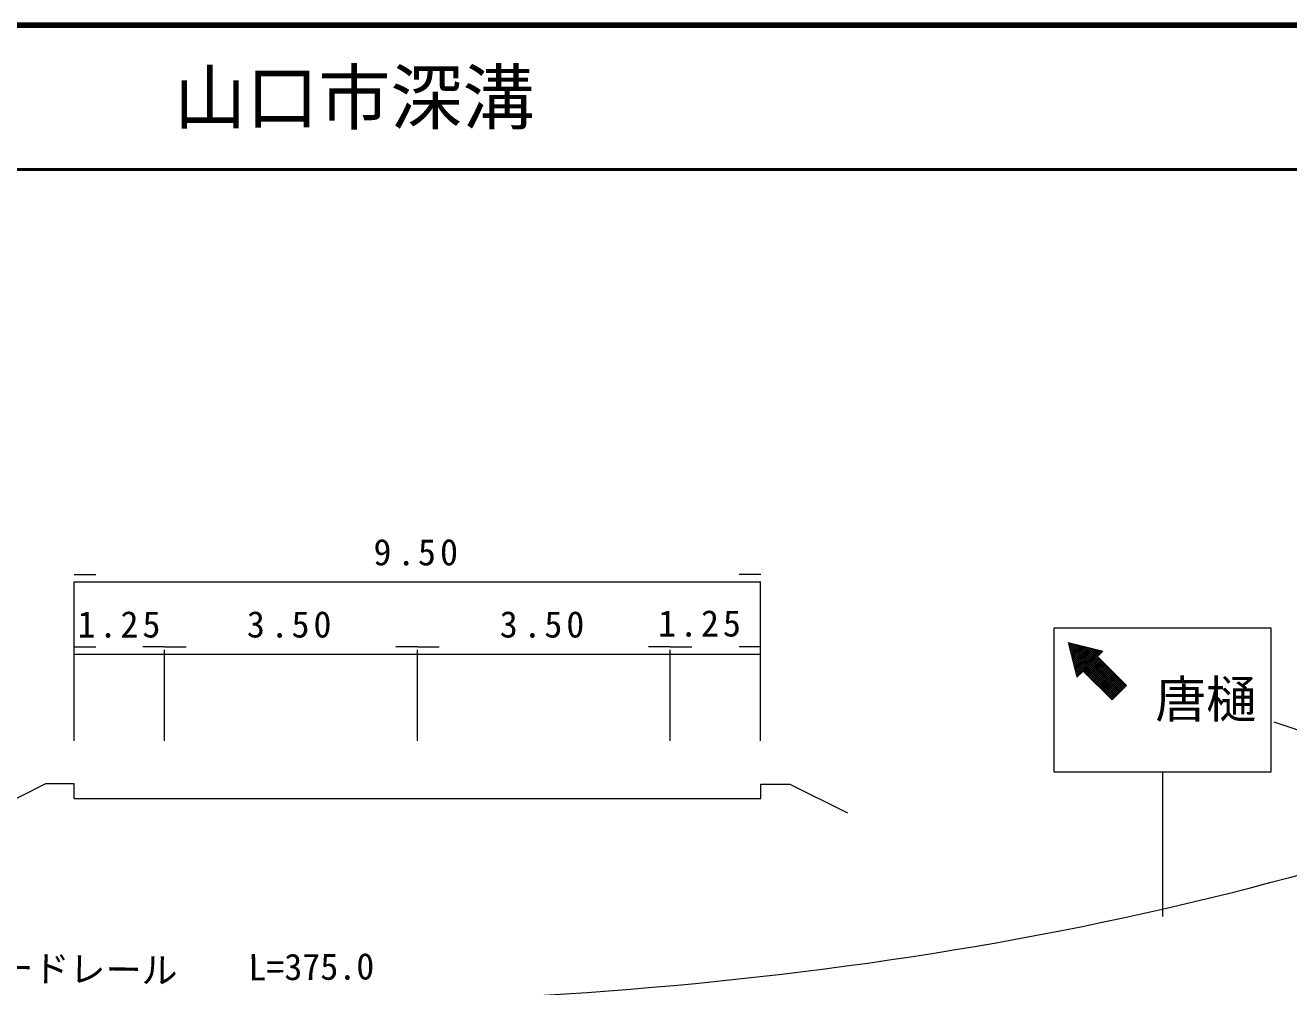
# Model space of a CAD drawing. Units: millimetres, scale not verified. Extents: x 40000 to 680000, y 20000 to 380000.
# Drawn here: x 394715 to 482299, y 313313 to 380000 of the extents above; entities that cross this region are included whole.
import ezdxf
from ezdxf.enums import TextEntityAlignment as Align

# ---------------------------------------------------------------- set-up
doc = ezdxf.new("R2010")
doc.units = ezdxf.units.MM
doc.header["$LTSCALE"] = 1000
for name, color, linetype, lineweight in [('M-BGD', 7, 'Continuous', 13), ('M-STR-HTXT', 7, 'Continuous', 13), ('M-STR-STRC', 7, 'Continuous', 13), ('M-TTL', 2, 'Continuous', 140), ('M-TTL-LINE', 7, 'Continuous', 50)]:
    doc.layers.add(name, color=color, linetype=linetype, lineweight=lineweight)
doc.layers.add('M-TTL-TXT', color=7, linetype='Continuous')
doc.styles.add('ＭＳ ゴシック', font='')
doc.styles.get('ＭＳ ゴシック').set_extended_font_data('MS Gothic')

msp = doc.modelspace()

# ---------------------------------------------------------------- linework, layer by layer
at = {"layer": 'M-BGD'}
for p, q in [((396111, 327376), (392105, 325373)), ((398114, 327376), (396111, 327376)), ((398114, 326374), (398114, 327376)), ((445705, 326371), (445705, 327372)), ((445705, 327372), (447708, 327372)), ((447708, 327372), (451714, 325369)), ((398114, 326374), (445705, 326371))]:
    msp.add_line(p, q, dxfattribs=at)
at = {"layer": 'M-STR-HTXT'}
for p, q in [((398115, 341898), (399617, 341898)), ((445707, 341894), (444204, 341894)), ((398114, 330380), (398115, 341397)), ((398115, 341397), (445707, 341393)), ((445686, 330377), (445687, 341393)), ((398115, 336890), (399617, 336890)), ((398115, 336389), (404374, 336389)), ((404374, 336890), (402872, 336890)), ((404374, 336890), (405876, 336890)), ((404374, 330380), (404374, 336689)), ((404374, 336389), (421900, 336388)), ((421901, 336888), (420398, 336888)), ((421900, 330379), (421900, 336688)), ((421900, 336388), (439427, 336386)), ((421901, 336888), (423403, 336888)), ((439427, 336887), (437925, 336887)), ((439426, 330377), (439427, 336677)), ((439427, 336887), (440929, 336887)), ((439427, 336386), (445706, 336386)), ((445706, 336886), (444204, 336887))]:
    msp.add_line(p, q, dxfattribs=at)
msp.add_open_spline([(200509, 344277), (253620, 332199), (306730, 320121), (360627, 314708), (371366, 313629), (382137, 312815), (392989, 312394), (425006, 311150), (457730, 313323), (488169, 322572), (507046, 328307), (525045, 336764), (543043, 345221)], degree=3, knots=[0, 0, 0, 0, 1, 1, 1, 2, 2, 2, 3, 3, 3, 4, 4, 4, 4], dxfattribs=at)
at = {"layer": 'M-STR-STRC'}
for p, q in [((466046, 328202), (466047, 338217)), ((466047, 338217), (481069, 338216)), ((481069, 338216), (481069, 328201)), ((467018, 337185), (467619, 334782)), ((467018, 337185), (469422, 336584)), ((470507, 333663), (467029, 337141)), ((467036, 337114), (467090, 337167)), ((467064, 337001), (467203, 337139)), ((470436, 333593), (467077, 336952)), ((467093, 336887), (467316, 337111)), ((467121, 336774), (467429, 337083)), ((470365, 333522), (467124, 336763)), ((467149, 336661), (467542, 337054)), ((470577, 333734), (467162, 337149)), ((470295, 333451), (467171, 336575)), ((467178, 336548), (467655, 337026)), ((467206, 336435), (467769, 336998)), ((470224, 333380), (467218, 336386)), ((467234, 336322), (467882, 336969)), ((467262, 336209), (467995, 336941)), ((467291, 336095), (468108, 336913)), ((467319, 335982), (468221, 336884)), ((467347, 335869), (468334, 336856)), ((470648, 333805), (467351, 337102)), ((467375, 335756), (468447, 336828)), ((467404, 335643), (468560, 336800)), ((467432, 335530), (468674, 336771)), ((467460, 335417), (468787, 336743)), ((467489, 335303), (468900, 336715)), ((467517, 335190), (469013, 336686)), ((470719, 333875), (467539, 337055)), ((467545, 335077), (469126, 336658)), ((467573, 334964), (469239, 336630)), ((467602, 334851), (469352, 336602)), ((470790, 333946), (467728, 337008)), ((470860, 334017), (467916, 336961)), ((470931, 334087), (468105, 336914)), ((471002, 334158), (468294, 336866)), ((469069, 336232), (468482, 336819)), ((469140, 336303), (468671, 336772)), ((469211, 336373), (468859, 336725)), ((469282, 336444), (469048, 336678)), ((469422, 336584), (469051, 336214)), ((469352, 336515), (469236, 336631)), ((470153, 333310), (467265, 336198)), ((470082, 333239), (467312, 336009)), ((468009, 335171), (467359, 335821)), ((467938, 335101), (467406, 335632)), ((468077, 335185), (469079, 336186)), ((468148, 335114), (469149, 336116)), ((468218, 335043), (469220, 336045)), ((468289, 334973), (469291, 335974)), ((468360, 334902), (469361, 335903)), ((468431, 334831), (469432, 335833)), ((468501, 334761), (469503, 335762)), ((468572, 334690), (469574, 335691)), ((468643, 334619), (469644, 335621)), ((468713, 334548), (469715, 335550)), ((468784, 334478), (469786, 335479)), ((471054, 334211), (469051, 336214)), ((467867, 335030), (467453, 335444)), ((467797, 334959), (467501, 335255)), ((467726, 334888), (467548, 335067)), ((467655, 334818), (467595, 334878)), ((468050, 335212), (467619, 334782)), ((470052, 333209), (468050, 335212)), ((468855, 334407), (469856, 335408)), ((468926, 334336), (469927, 335338)), ((468996, 334265), (469998, 335267)), ((469067, 334195), (470068, 335196)), ((469138, 334124), (470139, 335126)), ((469208, 334053), (470210, 335055)), ((469279, 333983), (470281, 334984)), ((469350, 333912), (470351, 334913)), ((469420, 333841), (470422, 334843)), ((469491, 333770), (470493, 334772)), ((469562, 333700), (470563, 334701)), ((469633, 333629), (470634, 334631)), ((469703, 333558), (470705, 334560)), ((469774, 333488), (470775, 334489)), ((469845, 333417), (470846, 334418)), ((469915, 333346), (470917, 334348)), ((469986, 333275), (470988, 334277)), ((470052, 333209), (471054, 334211)), ((556600, 306032), (481299, 331666)), ((481069, 328201), (466046, 328202)), ((473557, 328201), (473557, 318186))]:
    msp.add_line(p, q, dxfattribs=at)
at = {"layer": 'M-TTL'}
msp.add_line((680000, 380000), (40000, 380000), dxfattribs=at)
at = {"layer": 'M-TTL-LINE'}
msp.add_line((40000, 370000), (680000, 370000), dxfattribs=at)

# ---------------------------------------------------------------- texts
at = {"layer": 'M-STR-HTXT', "style": 'ＭＳ ゴシック'}
for s, rotation, p in [('9', 359.995, (418851, 341991)), ('5', 359.995, (421936, 341991)), ('0', 359.995, (423468, 341991)), ('.', 359.995, (420494, 341991)), ('1', 359.986, (398340, 336985)), ('2', 359.986, (401314, 336985)), ('5', 359.986, (402837, 336985)), ('3', 359.998, (410078, 336984)), ('5', 359.998, (413172, 336984)), ('0', 359.998, (414694, 336984)), ('3', 359.995, (427604, 336983)), ('5', 359.995, (430699, 336983)), ('0', 359.995, (432221, 336983)), ('.', 359.986, (399832, 336985)), ('.', 359.998, (411720, 336984)), ('.', 359.995, (429246, 336983)), ('ガードレール', 359.128, (390255, 313201)), ('L=375.0', 0.485, (410191, 313199))]:
    msp.add_text(s, height=1833, rotation=rotation, dxfattribs=at).set_placement(p, align=Align.BOTTOM_LEFT)
for s, p in [('1', (438580, 337052)), ('2', (441555, 337052)), ('5', (443077, 337052)), ('.', (440073, 337052))]:
    msp.add_text(s, height=1833, dxfattribs=at).set_placement(p, align=Align.BOTTOM_LEFT)
at = {"layer": 'M-STR-STRC', "style": 'ＭＳ ゴシック'}
msp.add_text('唐樋', height=2566, rotation=359.996, dxfattribs=at).set_placement((473057, 331206), align=Align.BOTTOM_LEFT)
at = {"layer": 'M-TTL-TXT', "style": 'ＭＳ ゴシック'}
msp.add_text('山口市深溝', height=3666, dxfattribs=at).set_placement((405024, 375000), align=Align.MIDDLE_LEFT)

doc.saveas('drawing.dxf')
